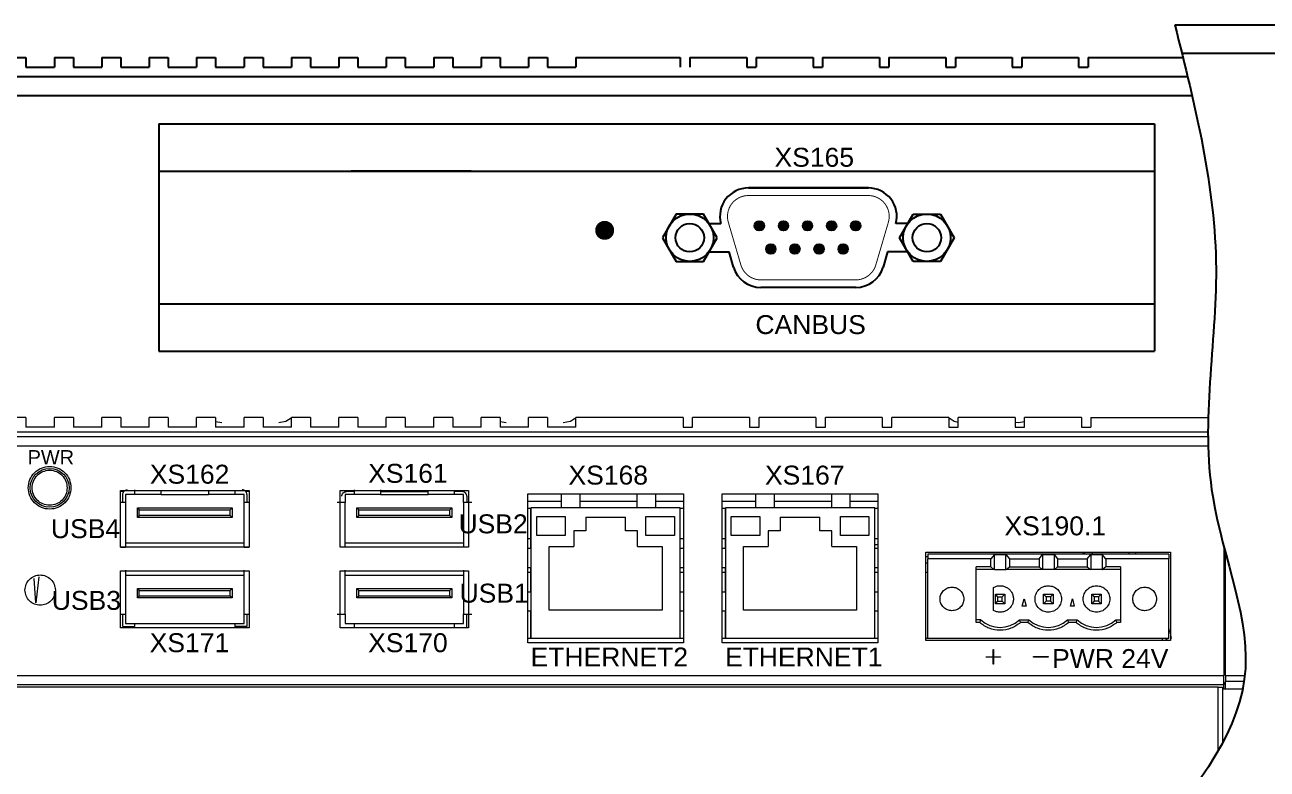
# Model space of a CAD drawing. Extents: x -2364 to 9601, y -871 to 1549.
# Drawn here: x 7352.6 to 7483.6, y -393.1 to -314.5 of the extents above; entities that cross this region are included whole.
import ezdxf

# ---------------------------------------------------------------- set-up
doc = ezdxf.new("R2010")
doc.units = 0
doc.layers.get('0').update_dxf_attribs({"linetype": 'CONTINUOUS'})
doc.layers.add('DIM', color=5, linetype='CONTINUOUS')
doc.layers.add('IPC', color=150, linetype='CONTINUOUS')

msp = doc.modelspace()

# ---------------------------------------------------------------- linework, layer by layer
at = {"color": 7, "linetype": 'Continuous'}
for p, q in [((7473.81801, -314.53932), (7584.45571, -314.53932)), ((7474.56674, -317.53932), (7584.45571, -317.53932))]:
    msp.add_line(p, q, dxfattribs=at)
at = {"color": 7}
msp.add_spline([(7473.81801, -314.53932), (7478.1639, -340.28279), (7477.81293, -364.30909), (7481.14708, -383.6003), (7462.99875, -419.7342), (7465.19543, -426.53932)], degree=3, dxfattribs=at)
at = {"layer": 'DIM', "color": 7, "const_width": 1}
msp.add_lwpolyline([(7413.20144, -336.22705, 1), (7414.20144, -336.22705, 1)], format="xyb", close=True, dxfattribs=at)
at = {"layer": 'IPC', "color": 7}
for p, q in [((7350.67663, -317.98932), (7352.67663, -317.98932)), ((7352.67663, -317.98932), (7352.67663, -318.98932)), ((7355.67663, -317.98932), (7357.67663, -317.98932)), ((7355.67663, -317.98932), (7355.67663, -318.98932)), ((7357.67663, -317.98932), (7357.67663, -318.98932)), ((7360.67663, -317.98932), (7362.67663, -317.98932)), ((7360.67663, -317.98932), (7360.67663, -318.98932)), ((7362.67663, -317.98932), (7362.67663, -318.98932)), ((7365.67663, -317.98932), (7367.67663, -317.98932)), ((7365.67663, -317.98932), (7365.67663, -318.98932)), ((7367.67663, -317.98932), (7367.67663, -318.98932)), ((7370.67663, -317.98932), (7372.67663, -317.98932)), ((7370.67663, -317.98932), (7370.67663, -318.98932)), ((7372.67663, -317.98932), (7372.67663, -318.98932)), ((7375.67663, -317.98932), (7377.67663, -317.98932)), ((7375.67663, -317.98932), (7375.67663, -318.98932)), ((7377.67663, -317.98932), (7377.67663, -318.98932)), ((7380.67663, -317.98932), (7382.67663, -317.98932)), ((7380.67663, -317.98932), (7380.67663, -318.98932)), ((7382.67663, -317.98932), (7382.67663, -318.98932)), ((7385.67663, -317.98932), (7387.67663, -317.98932)), ((7385.67663, -317.98932), (7385.67663, -318.98932)), ((7387.67663, -317.98932), (7387.67663, -318.98932)), ((7390.67663, -317.98932), (7390.67663, -318.98932)), ((7390.67663, -317.98932), (7392.67663, -317.98932)), ((7392.67663, -317.98932), (7392.67663, -318.98932)), ((7395.67663, -317.98932), (7397.67663, -317.98932)), ((7395.67663, -317.98932), (7395.67663, -318.98932)), ((7397.67663, -317.98932), (7397.67663, -318.98932)), ((7400.67663, -317.98932), (7402.67663, -317.98932)), ((7400.67663, -317.98932), (7400.67663, -318.98932)), ((7402.67663, -317.98932), (7402.67663, -318.98932)), ((7405.67663, -317.98932), (7407.67663, -317.98932)), ((7405.67663, -317.98932), (7405.67663, -318.98932)), ((7407.67663, -317.98932), (7407.67663, -318.98932)), ((7410.67663, -317.98932), (7410.67663, -318.98932)), ((7410.67663, -317.98932), (7421.67663, -317.98932)), ((7421.67663, -317.98932), (7421.67663, -318.98932)), ((7422.67663, -317.98932), (7428.67663, -317.98932)), ((7422.67663, -317.98932), (7422.67663, -318.98932)), ((7428.67663, -317.98932), (7428.67663, -318.98932)), ((7429.67663, -317.98932), (7435.67663, -317.98932)), ((7429.67663, -317.98932), (7429.67663, -318.98932)), ((7429.67663, -317.98932), (7429.67663, -318.98932)), ((7435.67663, -317.98932), (7435.67663, -318.98932)), ((7436.67663, -317.98932), (7442.67663, -317.98932)), ((7436.67663, -317.98932), (7436.67663, -318.98932)), ((7436.67663, -317.98932), (7436.67663, -318.98932)), ((7442.67663, -317.98932), (7442.67663, -318.98932)), ((7443.67663, -317.98932), (7443.67663, -318.98932)), ((7443.67663, -317.98932), (7443.67663, -318.98932)), ((7443.67663, -317.98932), (7449.67663, -317.98932)), ((7449.67663, -317.98932), (7449.67663, -318.98932)), ((7450.67663, -317.98932), (7456.67663, -317.98932)), ((7450.67663, -317.98932), (7450.67663, -318.98932)), ((7450.67663, -317.98932), (7450.67663, -318.98932)), ((7456.67663, -317.98932), (7456.67663, -318.98932)), ((7457.67663, -317.98932), (7463.67663, -317.98932)), ((7457.67663, -317.98932), (7457.67663, -318.98932)), ((7457.67663, -317.98932), (7457.67663, -318.98932)), ((7463.67663, -317.98932), (7463.67663, -318.98932)), ((7464.67663, -317.98932), (7464.67663, -318.98932)), ((7464.67663, -317.98932), (7474.6778, -317.98932)), ((7352.67663, -318.98932), (7355.67663, -318.98932)), ((7357.67663, -318.98932), (7360.67663, -318.98932)), ((7362.67663, -318.98932), (7365.67663, -318.98932)), ((7367.67663, -318.98932), (7370.67663, -318.98932)), ((7372.67663, -318.98932), (7375.67663, -318.98932)), ((7377.67663, -318.98932), (7380.67663, -318.98932)), ((7382.67663, -318.98932), (7385.67663, -318.98932)), ((7387.67663, -318.98932), (7390.67663, -318.98932)), ((7392.67663, -318.98932), (7395.67663, -318.98932)), ((7397.67663, -318.98932), (7400.67663, -318.98932)), ((7402.67663, -318.98932), (7405.67663, -318.98932)), ((7407.67663, -318.98932), (7410.67663, -318.98932)), ((7428.67663, -318.98932), (7429.67663, -318.98932)), ((7435.67663, -318.98932), (7436.67663, -318.98932)), ((7442.67663, -318.98932), (7443.67663, -318.98932)), ((7449.67663, -318.98932), (7450.67663, -318.98932)), ((7456.67663, -318.98932), (7457.67663, -318.98932)), ((7463.67663, -318.98932), (7464.67663, -318.98932)), ((7221.67663, -319.98932), (7475.16414, -319.98932)), ((7227.67663, -321.98932), (7475.63417, -321.98932)), ((7366.67663, -324.98932), (7471.67663, -324.98932)), ((7366.67663, -324.98932), (7366.67663, -348.98932)), ((7366.67663, -324.98932), (7471.67663, -324.98932)), ((7366.67663, -324.98932), (7366.67663, -348.98932)), ((7471.67663, -324.98932), (7471.67663, -348.98932)), ((7471.67663, -324.98932), (7471.67663, -348.98932)), ((7366.67663, -329.98932), (7471.67663, -329.98932)), ((7386.96768, -329.98932), (7399.62178, -329.98932)), ((7399.62178, -329.98932), (7386.96768, -329.98932)), ((7441.50368, -331.75449), (7428.84958, -331.75449)), ((7428.84958, -331.75449), (7441.50368, -331.75449)), ((7428.84958, -331.75449), (7441.50368, -331.75449)), ((7441.50368, -331.75449), (7428.84958, -331.75449)), ((7421.23325, -334.50449), (7419.78988, -337.00449)), ((7424.12001, -334.50449), (7421.23325, -334.50449)), ((7425.56338, -337.00449), (7424.12001, -334.50449)), ((7444.78988, -337.00449), (7446.23325, -334.50449)), ((7446.23325, -334.50449), (7449.12001, -334.50449)), ((7449.12001, -334.50449), (7450.56338, -337.00449)), ((7424.69736, -335.50449), (7425.94484, -335.50449)), ((7445.6559, -335.50449), (7444.40842, -335.50449)), ((7419.78988, -337.00449), (7421.23325, -339.50449)), ((7424.12001, -339.50449), (7425.56338, -337.00449)), ((7446.23325, -339.50449), (7444.78988, -337.00449)), ((7450.56338, -337.00449), (7449.12001, -339.50449)), ((7424.69736, -338.50449), (7426.82545, -338.50449)), ((7427.29501, -340.10099), (7426.82545, -338.50449)), ((7443.52781, -338.50449), (7443.05825, -340.10099)), ((7445.6559, -338.50449), (7443.52781, -338.50449)), ((7421.23325, -339.50449), (7424.12001, -339.50449)), ((7449.12001, -339.50449), (7446.23325, -339.50449)), ((7440.18015, -342.25449), (7430.17311, -342.25449)), ((7366.67663, -343.98932), (7471.67663, -343.98932)), ((7366.67663, -348.98932), (7471.67663, -348.98932)), ((7366.67663, -348.98932), (7471.67663, -348.98932))]:
    msp.add_line(p, q, dxfattribs=at)
at = {"layer": 'IPC', "color": 7, "linetype": 'Continuous', "lineweight": 15}
for p, q in [((7352.67662, -355.98932), (7350.67662, -355.98932)), ((7352.67662, -355.98932), (7352.67662, -356.98932)), ((7355.67662, -356.98932), (7355.67662, -355.98932)), ((7357.67662, -355.98932), (7355.67662, -355.98932)), ((7357.67662, -355.98932), (7357.67662, -356.98932)), ((7360.67662, -356.98932), (7360.67662, -355.98932)), ((7362.67662, -355.98932), (7360.67662, -355.98932)), ((7362.67662, -355.98932), (7362.67662, -356.98932)), ((7365.67662, -356.98932), (7365.67662, -355.98932)), ((7367.67662, -355.98932), (7365.67662, -355.98932)), ((7367.67662, -355.98932), (7367.67662, -356.98932)), ((7370.67662, -356.98932), (7370.67662, -355.98932)), ((7372.67662, -355.98932), (7370.67662, -355.98932)), ((7372.67662, -355.98932), (7372.67662, -356.98932)), ((7375.67662, -356.98932), (7375.67662, -355.98932)), ((7377.67662, -355.98932), (7375.67662, -355.98932)), ((7377.67662, -355.98932), (7377.67662, -356.98932)), ((7380.67662, -356.98932), (7380.67662, -355.98932)), ((7382.67662, -355.98932), (7380.67662, -355.98932)), ((7382.67662, -355.98932), (7382.67662, -356.98932)), ((7385.67662, -356.98932), (7385.67662, -355.98932)), ((7387.67662, -355.98932), (7385.67662, -355.98932)), ((7387.67662, -355.98932), (7387.67662, -356.98932)), ((7390.67662, -356.98932), (7390.67662, -355.98932)), ((7392.67662, -355.98932), (7390.67662, -355.98932)), ((7392.67662, -355.98932), (7392.67662, -356.98932)), ((7395.67662, -356.98932), (7395.67662, -355.98932)), ((7397.67662, -355.98932), (7395.67662, -355.98932)), ((7397.67662, -355.98932), (7397.67662, -356.98932)), ((7400.67662, -356.98932), (7400.67662, -355.98932)), ((7402.67662, -355.98932), (7400.67662, -355.98932)), ((7402.67662, -355.98932), (7402.67662, -356.98932)), ((7405.67662, -356.98932), (7405.67662, -355.98932)), ((7407.67662, -355.98932), (7405.67662, -355.98932)), ((7407.67662, -355.98932), (7407.67662, -356.98932)), ((7410.67662, -356.98932), (7410.67662, -355.98932)), ((7421.97662, -355.98932), (7410.67662, -355.98932)), ((7421.97662, -355.98932), (7421.97662, -356.98932)), ((7422.97662, -356.98932), (7422.97662, -355.98932)), ((7428.97662, -355.98932), (7422.97662, -355.98932)), ((7428.97662, -355.98932), (7428.97662, -356.98932)), ((7429.97662, -356.98932), (7429.97662, -355.98932)), ((7435.97662, -355.98932), (7429.97662, -355.98932)), ((7435.97662, -355.98932), (7435.97662, -356.98932)), ((7436.97662, -356.98932), (7436.97662, -355.98932)), ((7442.97662, -355.98932), (7436.97662, -355.98932)), ((7442.97662, -355.98932), (7442.97662, -356.98932)), ((7443.97662, -356.98932), (7443.97662, -355.98932)), ((7449.97662, -355.98932), (7443.97662, -355.98932)), ((7449.97662, -355.98932), (7449.97662, -356.98932)), ((7450.97662, -356.98932), (7450.97662, -355.98932)), ((7456.97662, -355.98932), (7450.97662, -355.98932)), ((7456.97662, -355.98932), (7456.97662, -356.98932)), ((7457.97662, -356.98932), (7457.97662, -355.98932)), ((7463.97663, -355.98932), (7457.97662, -355.98932)), ((7463.97663, -355.98932), (7463.97663, -356.98932)), ((7464.97662, -355.98932), (7464.97662, -356.98932)), ((7464.97662, -355.98932), (7477.33965, -355.98932)), ((7229.37663, -357.48932), (7477.31831, -357.48932)), ((7355.67662, -356.98932), (7352.67662, -356.98932)), ((7360.67662, -356.98932), (7357.67662, -356.98932)), ((7365.67662, -356.98932), (7362.67662, -356.98932)), ((7370.67662, -356.98932), (7367.67662, -356.98932)), ((7373.33071, -356.53932), (7372.67136, -356.42751)), ((7375.67662, -356.98932), (7372.67662, -356.98932)), ((7380.67662, -356.98932), (7377.67662, -356.98932)), ((7385.67662, -356.98932), (7382.67662, -356.98932)), ((7390.67662, -356.98932), (7387.67662, -356.98932)), ((7395.67662, -356.98932), (7392.67662, -356.98932)), ((7400.67662, -356.98932), (7397.67662, -356.98932)), ((7403.33071, -356.53932), (7402.67136, -356.42751)), ((7405.67662, -356.98932), (7402.67662, -356.98932)), ((7410.67662, -356.98932), (7407.67662, -356.98932)), ((7421.97662, -356.98932), (7422.97662, -356.98932)), ((7428.97662, -356.98932), (7429.97662, -356.98932)), ((7435.97662, -356.98932), (7436.97662, -356.98932)), ((7442.97662, -356.98932), (7443.97662, -356.98932)), ((7449.97662, -356.98932), (7450.97662, -356.98932)), ((7457.33072, -356.53932), (7456.96897, -356.50634)), ((7456.97662, -356.98932), (7457.97662, -356.98932)), ((7457.98507, -356.42925), (7457.33072, -356.53932)), ((7463.97663, -356.98932), (7464.97662, -356.98932)), ((7229.37663, -357.98932), (7477.31949, -357.98932)), ((7477.33581, -358.98932), (7230.37662, -358.98932)), ((7362.65662, -369.65932), (7362.65662, -363.65932)), ((7362.65662, -363.65932), (7376.20662, -363.65932)), ((7362.99397, -363.78932), (7362.65662, -363.78932)), ((7362.87662, -364.93932), (7362.87662, -364.09932)), ((7364.12662, -364.09932), (7363.17662, -364.09932)), ((7363.17662, -364.09932), (7363.17662, -364.93932)), ((7366.92662, -364.09932), (7364.12662, -364.09932)), ((7366.92662, -364.09932), (7371.92662, -364.09932)), ((7374.72662, -364.09932), (7371.92662, -364.09932)), ((7375.67662, -364.09932), (7374.72662, -364.09932)), ((7375.67662, -364.93932), (7375.67662, -364.09932)), ((7376.20662, -363.78932), (7375.85928, -363.78932)), ((7375.97662, -364.09932), (7375.97662, -364.93932)), ((7376.20662, -363.65932), (7376.20662, -369.65932)), ((7385.80272, -369.65932), (7385.80272, -363.65932)), ((7385.80272, -363.65932), (7399.35272, -363.65932)), ((7387.27662, -364.09932), (7386.32662, -364.09932)), ((7386.32662, -364.09932), (7386.32662, -364.93932)), ((7387.27662, -363.78932), (7386.47662, -363.78932)), ((7390.07662, -364.09932), (7387.27662, -364.09932)), ((7390.07662, -363.78932), (7395.07662, -363.78932)), ((7390.07662, -364.09932), (7395.07662, -364.09932)), ((7397.87662, -364.09932), (7395.07662, -364.09932)), ((7398.67662, -363.78932), (7397.87662, -363.78932)), ((7398.82662, -364.09932), (7397.87662, -364.09932)), ((7398.82662, -364.93932), (7398.82662, -364.09932)), ((7399.35272, -363.65932), (7399.35272, -369.65932)), ((7405.60662, -379.73932), (7405.60662, -364.03932)), ((7405.60662, -364.03932), (7422.00662, -364.03932)), ((7409.10167, -364.03932), (7409.10167, -365.48932)), ((7411.10167, -365.48932), (7411.10167, -364.03932)), ((7417.10166, -364.03932), (7417.10167, -365.48932)), ((7419.10167, -365.48932), (7419.10167, -364.03932)), ((7422.00662, -364.03932), (7422.00662, -379.73932)), ((7426.10662, -379.73932), (7426.10662, -364.03932)), ((7426.10662, -364.03932), (7442.50662, -364.03932)), ((7429.60167, -364.03932), (7429.60167, -365.48932)), ((7431.60167, -365.48932), (7431.60167, -364.03932)), ((7437.60167, -364.03932), (7437.60167, -365.48932)), ((7439.60167, -365.48932), (7439.60166, -364.03932)), ((7442.50662, -364.03932), (7442.50662, -379.73932)), ((7363.17662, -364.93932), (7363.17662, -369.64032)), ((7375.67662, -369.64032), (7375.67662, -364.93932)), ((7386.32679, -369.64032), (7386.32662, -364.93932)), ((7398.82662, -364.93932), (7398.82645, -369.64032)), ((7399.17662, -364.28932), (7399.17662, -364.93932)), ((7405.60662, -364.78932), (7409.10167, -364.78932)), ((7411.10167, -364.78932), (7417.10167, -364.78932)), ((7419.10167, -364.78932), (7422.00662, -364.78932)), ((7426.10662, -364.78932), (7429.60167, -364.78932)), ((7431.60167, -364.78932), (7437.60167, -364.78932)), ((7439.60167, -364.78932), (7442.50662, -364.78932)), ((7364.42662, -366.51932), (7364.42662, -365.51932)), ((7364.42662, -365.51932), (7364.62662, -365.71932)), ((7364.42662, -365.51932), (7374.42662, -365.51932)), ((7364.62662, -366.31932), (7364.42662, -366.51932)), ((7374.42662, -366.51932), (7364.42662, -366.51932)), ((7364.62662, -366.31932), (7364.62662, -365.71932)), ((7364.62662, -365.71932), (7374.22662, -365.71932)), ((7374.22662, -366.31932), (7364.62662, -366.31932)), ((7374.22662, -365.71932), (7374.42662, -365.51932)), ((7374.22662, -366.31932), (7374.22662, -365.71932)), ((7374.42662, -366.51932), (7374.22662, -366.31932)), ((7374.42662, -365.51932), (7374.42662, -366.51932)), ((7387.57662, -366.51932), (7387.57662, -365.51932)), ((7387.57662, -365.51932), (7387.77662, -365.71932)), ((7387.57662, -365.51932), (7397.57662, -365.51932)), ((7387.77662, -366.31932), (7387.57662, -366.51932)), ((7397.57662, -366.51932), (7387.57662, -366.51932)), ((7387.77662, -366.31932), (7387.77662, -365.71932)), ((7387.77662, -365.71932), (7397.37662, -365.71932)), ((7397.37662, -366.31932), (7387.77662, -366.31932)), ((7397.37662, -365.71932), (7397.57662, -365.51932)), ((7397.37662, -366.31932), (7397.37662, -365.71932)), ((7397.57662, -366.51932), (7397.37662, -366.31932)), ((7397.57662, -365.51932), (7397.57662, -366.51932)), ((7405.92666, -365.58932), (7405.60662, -365.58932)), ((7405.92666, -365.48932), (7405.92666, -369.78932)), ((7405.92667, -365.48932), (7405.92666, -365.48932)), ((7405.92667, -369.78932), (7405.92667, -365.48932)), ((7409.10167, -365.48932), (7405.92667, -365.48932)), ((7406.55167, -366.4281), (7409.55167, -366.4281)), ((7406.55167, -368.4281), (7406.55167, -366.4281)), ((7411.10167, -365.48932), (7409.10167, -365.48932)), ((7409.55167, -366.4281), (7409.55167, -368.4281)), ((7417.10167, -365.48932), (7411.10167, -365.48932)), ((7411.70167, -366.48932), (7415.90167, -366.48932)), ((7411.70167, -366.48932), (7411.70167, -367.93932)), ((7415.90167, -367.93932), (7415.90167, -366.48932)), ((7415.90167, -367.93932), (7415.90167, -366.48932)), ((7415.90167, -366.48932), (7415.90167, -366.48932)), ((7419.10167, -365.48932), (7417.10167, -365.48932)), ((7418.05167, -366.4281), (7421.05167, -366.4281)), ((7418.05167, -368.4281), (7418.05167, -366.4281)), ((7421.67667, -365.48932), (7419.10167, -365.48932)), ((7421.05167, -366.4281), (7421.05167, -368.4281)), ((7421.67667, -369.78932), (7421.67667, -365.48932)), ((7422.00662, -365.58932), (7421.67667, -365.58932)), ((7426.42666, -365.58932), (7426.10662, -365.58932)), ((7426.42666, -365.48932), (7426.42666, -369.78932)), ((7426.42667, -365.48932), (7426.42666, -365.48932)), ((7426.42667, -369.78932), (7426.42667, -365.48932)), ((7429.60167, -365.48932), (7426.42667, -365.48932)), ((7427.05167, -366.4281), (7430.05167, -366.4281)), ((7427.05167, -368.4281), (7427.05167, -366.4281)), ((7431.60167, -365.48932), (7429.60167, -365.48932)), ((7430.05167, -366.4281), (7430.05167, -368.4281)), ((7437.60167, -365.48932), (7431.60167, -365.48932)), ((7432.20167, -366.48932), (7436.40167, -366.48932)), ((7432.20167, -366.48932), (7432.20167, -367.93932)), ((7436.40166, -367.93932), (7436.40166, -366.48932)), ((7436.40166, -366.48932), (7436.40167, -366.48932)), ((7436.40167, -367.93932), (7436.40167, -366.48932)), ((7439.60167, -365.48932), (7437.60167, -365.48932)), ((7438.55167, -366.4281), (7441.55167, -366.4281)), ((7438.55167, -368.4281), (7438.55167, -366.4281)), ((7442.17667, -365.48932), (7439.60167, -365.48932)), ((7441.55167, -366.4281), (7441.55167, -368.4281)), ((7442.17667, -369.78932), (7442.17667, -365.48932)), ((7442.50662, -365.58932), (7442.17667, -365.58932)), ((7411.70167, -367.93932), (7410.45167, -367.93932)), ((7410.45167, -367.93932), (7410.45167, -369.58932)), ((7417.15167, -367.93932), (7415.90167, -367.93932)), ((7415.90167, -367.93932), (7415.90167, -367.93932)), ((7417.15166, -369.58932), (7417.15166, -367.93932)), ((7417.15167, -367.93932), (7417.15166, -367.93932)), ((7417.15167, -369.58932), (7417.15167, -367.93932)), ((7432.20167, -367.93932), (7430.95167, -367.93932)), ((7430.95167, -367.93932), (7430.95167, -369.58932)), ((7436.40166, -367.93932), (7436.40167, -367.93932)), ((7437.65167, -367.93932), (7436.40167, -367.93932)), ((7437.65167, -369.58932), (7437.65167, -367.93932)), ((7375.67662, -369.21932), (7363.17662, -369.21932)), ((7398.82662, -369.21932), (7386.32662, -369.21932)), ((7405.92666, -368.78932), (7405.60662, -368.78932)), ((7409.55167, -368.4281), (7406.55167, -368.4281)), ((7421.05167, -368.4281), (7418.05167, -368.4281)), ((7422.00662, -368.78932), (7421.67667, -368.78932)), ((7426.42666, -368.78932), (7426.10662, -368.78932)), ((7430.05167, -368.4281), (7427.05167, -368.4281)), ((7441.55167, -368.4281), (7438.55167, -368.4281)), ((7442.50662, -368.78932), (7442.17667, -368.78932)), ((7442.17667, -369.38932), (7442.50662, -369.38932)), ((7376.20662, -369.65932), (7362.65662, -369.65932)), ((7399.35272, -369.65932), (7385.80272, -369.65932)), ((7405.92667, -369.78932), (7405.60662, -369.78932)), ((7405.92667, -369.78932), (7405.92667, -371.78932)), ((7407.85167, -369.58932), (7410.45167, -369.58932)), ((7407.85167, -376.28932), (7407.85167, -369.58932)), ((7417.15167, -369.58932), (7417.15166, -369.58932)), ((7417.15167, -369.58932), (7419.75167, -369.58932)), ((7419.75166, -369.58932), (7419.75166, -376.28932)), ((7419.75167, -369.58932), (7419.75166, -369.58932)), ((7419.75167, -369.58932), (7419.75167, -376.28932)), ((7421.67667, -371.78932), (7421.67667, -369.78932)), ((7422.00662, -369.78932), (7421.67667, -369.78932)), ((7426.42667, -369.78932), (7426.10662, -369.78932)), ((7426.42667, -369.78932), (7426.42667, -371.78932)), ((7428.35167, -369.58932), (7430.95167, -369.58932)), ((7428.35167, -376.28932), (7428.35167, -369.58932)), ((7437.65167, -369.58932), (7440.25167, -369.58932)), ((7440.25167, -369.58932), (7440.25167, -376.28932)), ((7442.17667, -371.78932), (7442.17667, -369.78932)), ((7442.50662, -369.78932), (7442.17667, -369.78932)), ((7447.57662, -370.18932), (7473.37662, -370.18932)), ((7447.57662, -379.48932), (7447.57662, -370.18932)), ((7447.77662, -370.68932), (7447.57662, -370.68932)), ((7447.77662, -370.38932), (7447.77662, -370.88932)), ((7473.17663, -370.38932), (7447.77662, -370.38932)), ((7454.79162, -370.41616), (7454.42162, -370.88932)), ((7454.79162, -370.41616), (7456.00162, -370.41616)), ((7454.79162, -372.02593), (7454.79162, -370.41616)), ((7456.00162, -372.02593), (7456.00162, -370.41616)), ((7456.00162, -370.41616), (7456.37162, -370.88932)), ((7459.50162, -370.88932), (7459.87162, -370.41616)), ((7459.87162, -370.41616), (7461.08162, -370.41616)), ((7459.87162, -370.41616), (7459.87162, -372.02593)), ((7461.08162, -370.41616), (7461.08162, -372.02593)), ((7461.08162, -370.41616), (7461.45162, -370.88932)), ((7464.58162, -370.88932), (7464.95162, -370.41616)), ((7464.95162, -370.41616), (7466.16162, -370.41616)), ((7464.95162, -370.41616), (7464.95162, -372.02593)), ((7466.53162, -370.88932), (7466.16162, -370.41616)), ((7466.16162, -370.41616), (7466.16162, -372.02593)), ((7469.00284, -370.38932), (7468.99935, -370.18932)), ((7469.67663, -370.18932), (7469.67663, -370.38932)), ((7473.17663, -370.38932), (7473.17663, -370.88932)), ((7473.37662, -370.18932), (7473.37662, -379.48932)), ((7478.97662, -369.52657), (7478.97662, -383.18932)), ((7479.17662, -383.21434), (7479.17662, -370.28106)), ((7405.60662, -371.78932), (7405.92667, -371.78932)), ((7405.92666, -371.78932), (7405.92666, -374.38932)), ((7405.92667, -374.38932), (7405.92667, -371.78932)), ((7421.67667, -374.38932), (7421.67667, -371.78932)), ((7421.67667, -371.78932), (7422.00662, -371.78932)), ((7426.10662, -371.78932), (7426.42667, -371.78932)), ((7426.42666, -371.78932), (7426.42666, -374.38932)), ((7426.42667, -374.38932), (7426.42667, -371.78932)), ((7442.17667, -374.38932), (7442.17667, -371.78932)), ((7442.17667, -371.78932), (7442.50662, -371.78932)), ((7447.77662, -371.33932), (7447.57662, -371.33932)), ((7447.77662, -379.28932), (7447.77662, -370.88932)), ((7454.42162, -370.88932), (7447.77662, -370.88932)), ((7452.85662, -377.61932), (7452.85662, -371.71432)), ((7454.42162, -371.71432), (7452.85662, -371.71432)), ((7454.42162, -371.71432), (7454.42162, -370.88932)), ((7454.75261, -372.02593), (7454.42162, -371.71432)), ((7456.04063, -372.02593), (7456.37162, -371.71432)), ((7456.37162, -370.88932), (7456.37162, -371.71432)), ((7456.37162, -370.88932), (7459.50162, -370.88932)), ((7456.37162, -371.71432), (7459.50162, -371.71432)), ((7459.50162, -370.88932), (7459.50162, -371.71432)), ((7459.50162, -371.71432), (7459.83261, -372.02593)), ((7461.12063, -372.02593), (7461.45162, -371.71432)), ((7461.45162, -370.88932), (7461.45162, -371.71432)), ((7461.45162, -370.88932), (7464.58162, -370.88932)), ((7461.45162, -371.71432), (7464.58162, -371.71432)), ((7464.58162, -370.88932), (7464.58162, -371.71432)), ((7464.58162, -371.71432), (7464.91261, -372.02593)), ((7466.53162, -371.71432), (7466.20063, -372.02593)), ((7466.53162, -370.88932), (7466.53162, -371.71432)), ((7473.17663, -370.88932), (7466.53162, -370.88932)), ((7468.09663, -371.71432), (7466.53162, -371.71432)), ((7468.09663, -371.71432), (7468.09663, -377.61932)), ((7473.17663, -379.28932), (7473.17663, -370.88932)), ((7353.51586, -372.94992), (7353.69568, -375.51865)), ((7353.77167, -375.53377), (7354.05441, -372.78863)), ((7362.65662, -372.15932), (7376.20662, -372.15932)), ((7362.65662, -378.15932), (7362.65662, -372.15932)), ((7363.17662, -372.09932), (7363.17662, -376.73932)), ((7363.17662, -372.59932), (7375.67662, -372.59932)), ((7375.67662, -376.73932), (7375.67662, -372.09932)), ((7376.20662, -372.15932), (7376.20662, -378.15932)), ((7385.80272, -372.15932), (7399.35272, -372.15932)), ((7385.80272, -378.15932), (7385.80272, -372.15932)), ((7386.32662, -376.73932), (7386.32662, -372.09932)), ((7386.32662, -372.59932), (7398.82662, -372.59932)), ((7398.82662, -372.09932), (7398.82662, -376.73932)), ((7399.35272, -372.15932), (7399.35272, -378.15932)), ((7405.92666, -372.33697), (7405.60662, -372.33697)), ((7422.00662, -372.33697), (7421.67667, -372.33697)), ((7426.42666, -372.33697), (7426.10662, -372.33697)), ((7442.50662, -372.33697), (7442.17667, -372.33697)), ((7447.77662, -372.33697), (7447.57662, -372.33697)), ((7454.75261, -372.02593), (7452.85662, -372.02593)), ((7454.79162, -372.02593), (7454.75261, -372.02593)), ((7454.79162, -372.02593), (7456.00162, -372.02593)), ((7456.04063, -372.02593), (7456.00162, -372.02593)), ((7459.83261, -372.02593), (7456.04063, -372.02593)), ((7459.87162, -372.02593), (7459.83261, -372.02593)), ((7461.08162, -372.02593), (7459.87162, -372.02593)), ((7461.12063, -372.02593), (7461.08162, -372.02593)), ((7464.91261, -372.02593), (7461.12063, -372.02593)), ((7464.95162, -372.02593), (7464.91261, -372.02593)), ((7466.16162, -372.02593), (7464.95162, -372.02593)), ((7466.16162, -372.02593), (7466.20063, -372.02593)), ((7468.09663, -372.02593), (7466.20063, -372.02593)), ((7364.42662, -374.01932), (7374.42662, -374.01932)), ((7364.42662, -374.01932), (7364.62662, -374.21932)), ((7364.42662, -375.01932), (7364.42662, -374.01932)), ((7364.62662, -374.81932), (7364.62662, -374.21932)), ((7364.62662, -374.21932), (7374.22662, -374.21932)), ((7374.22662, -374.21932), (7374.42662, -374.01932)), ((7374.22662, -374.81932), (7374.22662, -374.21932)), ((7374.42662, -374.01932), (7374.42662, -375.01932)), ((7387.57662, -374.01932), (7397.57662, -374.01932)), ((7387.57662, -374.01932), (7387.77662, -374.21932)), ((7387.57662, -375.01932), (7387.57662, -374.01932)), ((7387.77662, -374.21932), (7397.37662, -374.21932)), ((7387.77662, -374.81932), (7387.77662, -374.21932)), ((7397.37662, -374.21932), (7397.57662, -374.01932)), ((7397.37662, -374.81932), (7397.37662, -374.21932)), ((7397.57662, -374.01932), (7397.57662, -375.01932)), ((7405.92667, -374.38932), (7405.60662, -374.38932)), ((7405.92667, -374.38932), (7405.92667, -376.38932)), ((7421.67667, -376.38932), (7421.67667, -374.38932)), ((7422.00662, -374.38932), (7421.67667, -374.38932)), ((7426.42667, -374.38932), (7426.10662, -374.38932)), ((7426.42667, -374.38932), (7426.42667, -376.38932)), ((7442.17667, -376.38932), (7442.17667, -374.38932)), ((7442.50662, -374.38932), (7442.17667, -374.38932)), ((7454.69662, -376.33176), (7454.69662, -373.90688)), ((7454.89662, -374.61932), (7455.89662, -374.61932)), ((7455.16457, -374.88727), (7454.89663, -374.61932)), ((7454.89663, -375.61932), (7454.89663, -374.61932)), ((7455.62868, -374.88727), (7455.89662, -374.61932)), ((7455.89662, -374.61932), (7455.89662, -375.61932)), ((7459.97663, -374.61932), (7460.24457, -374.88727)), ((7459.97663, -374.61932), (7460.97662, -374.61932)), ((7459.97663, -375.61932), (7459.97663, -374.61932)), ((7460.97662, -374.61932), (7460.70867, -374.88727)), ((7460.97662, -374.61932), (7460.97662, -375.61932)), ((7465.05662, -375.61932), (7465.05662, -374.61932)), ((7465.05662, -374.61932), (7465.32457, -374.88727)), ((7465.05662, -374.61932), (7466.05662, -374.61932)), ((7466.05662, -374.61932), (7465.78867, -374.88727)), ((7466.05662, -374.61932), (7466.05662, -375.61932)), ((7364.62662, -374.81932), (7364.42662, -375.01932)), ((7374.42662, -375.01932), (7364.42662, -375.01932)), ((7374.22662, -374.81932), (7364.62662, -374.81932)), ((7374.42662, -375.01932), (7374.22662, -374.81932)), ((7387.77662, -374.81932), (7387.57662, -375.01932)), ((7397.57662, -375.01932), (7387.57662, -375.01932)), ((7397.37662, -374.81932), (7387.77662, -374.81932)), ((7397.57662, -375.01932), (7397.37662, -374.81932)), ((7454.89663, -375.61932), (7455.16457, -375.35137)), ((7455.89662, -375.61932), (7454.89663, -375.61932)), ((7455.16457, -374.88727), (7455.62868, -374.88727)), ((7455.16457, -375.35137), (7455.16457, -374.88727)), ((7455.16457, -375.35137), (7455.62868, -375.35137)), ((7455.62868, -375.35137), (7455.62868, -374.88727)), ((7455.89662, -375.61932), (7455.62868, -375.35137)), ((7457.73566, -375.86932), (7457.93662, -375.11932)), ((7458.13758, -375.86932), (7457.73566, -375.86932)), ((7457.93662, -375.11932), (7458.13758, -375.86932)), ((7460.24457, -375.35137), (7459.97663, -375.61932)), ((7460.97662, -375.61932), (7459.97663, -375.61932)), ((7460.70867, -374.88727), (7460.24457, -374.88727)), ((7460.24457, -374.88727), (7460.24457, -375.35137)), ((7460.70867, -375.35137), (7460.24457, -375.35137)), ((7460.70867, -374.88727), (7460.70867, -375.35137)), ((7460.70867, -375.35137), (7460.97662, -375.61932)), ((7462.81566, -375.86932), (7463.01662, -375.11932)), ((7463.21758, -375.86932), (7462.81566, -375.86932)), ((7463.01662, -375.11932), (7463.21758, -375.86932)), ((7465.32457, -375.35137), (7465.05662, -375.61932)), ((7466.05662, -375.61932), (7465.05662, -375.61932)), ((7465.32457, -374.88727), (7465.32457, -375.35137)), ((7465.78867, -374.88727), (7465.32457, -374.88727)), ((7465.78867, -375.35137), (7465.32457, -375.35137)), ((7465.78867, -374.88727), (7465.78867, -375.35137)), ((7465.78867, -375.35137), (7466.05662, -375.61932)), ((7362.87662, -378.01932), (7362.87662, -376.73932)), ((7363.17662, -376.73932), (7363.17662, -377.71932)), ((7375.67662, -377.71932), (7375.67662, -376.73932)), ((7375.97662, -376.73932), (7375.97662, -378.01932)), ((7386.32662, -376.73932), (7386.32662, -377.71932)), ((7398.82662, -377.71932), (7398.82662, -376.73932)), ((7399.17662, -378.08932), (7399.17662, -376.73932)), ((7405.60662, -376.38932), (7405.92667, -376.38932)), ((7405.92666, -376.38932), (7405.92666, -379.28932)), ((7405.92667, -379.28932), (7405.92667, -376.38932)), ((7419.75167, -376.28932), (7407.85167, -376.28932)), ((7419.75167, -376.28932), (7419.75166, -376.28932)), ((7421.67667, -379.28932), (7421.67667, -376.38932)), ((7421.67667, -376.38932), (7422.00662, -376.38932)), ((7426.10662, -376.38932), (7426.42667, -376.38932)), ((7426.42666, -376.38932), (7426.42666, -379.28932)), ((7426.42667, -379.28932), (7426.42667, -376.38932)), ((7440.25167, -376.28932), (7428.35167, -376.28932)), ((7442.17667, -379.28932), (7442.17667, -376.38932)), ((7442.17667, -376.38932), (7442.50662, -376.38932)), ((7376.20662, -378.15932), (7362.65662, -378.15932)), ((7362.87662, -378.01932), (7364.12662, -378.01932)), ((7363.17662, -377.71932), (7364.12662, -377.71932)), ((7364.12662, -377.71932), (7374.72662, -377.71932)), ((7374.72662, -377.71932), (7375.67662, -377.71932)), ((7375.97662, -378.01932), (7374.72662, -378.01932)), ((7399.35272, -378.15932), (7385.80272, -378.15932)), ((7386.32662, -377.71932), (7387.27662, -377.71932)), ((7387.27662, -377.71932), (7397.87662, -377.71932)), ((7397.87662, -377.71932), (7398.82662, -377.71932)), ((7453.35702, -377.31932), (7452.85662, -377.31932)), ((7453.24256, -377.61932), (7452.85662, -377.61932)), ((7453.24256, -377.61932), (7453.35702, -377.31932)), ((7457.55069, -377.61932), (7457.43623, -377.31932)), ((7457.43623, -377.31932), (7458.43702, -377.31932)), ((7458.32256, -377.61932), (7457.55069, -377.61932)), ((7458.32256, -377.61932), (7458.43702, -377.31932)), ((7462.63069, -377.61932), (7462.51623, -377.31932)), ((7462.51623, -377.31932), (7463.51701, -377.31932)), ((7463.40256, -377.61932), (7462.63069, -377.61932)), ((7463.40256, -377.61932), (7463.51701, -377.31932)), ((7467.71069, -377.61932), (7467.59623, -377.31932)), ((7467.59623, -377.31932), (7468.09663, -377.31932)), ((7468.09663, -377.61932), (7467.71069, -377.61932)), ((7405.92667, -379.28932), (7405.60662, -379.28932)), ((7422.00662, -379.73932), (7405.60662, -379.73932)), ((7421.67667, -379.28932), (7405.92667, -379.28932)), ((7422.00662, -379.28932), (7421.67667, -379.28932)), ((7426.42667, -379.28932), (7426.10662, -379.28932)), ((7442.50662, -379.73932), (7426.10662, -379.73932)), ((7442.17667, -379.28932), (7426.42667, -379.28932)), ((7442.50662, -379.28932), (7442.17667, -379.28932)), ((7447.77662, -379.28932), (7447.57662, -379.28932)), ((7473.37662, -379.48932), (7447.57662, -379.48932)), ((7473.17663, -379.28932), (7447.77662, -379.28932)), ((7472.47662, -379.28932), (7472.47662, -379.48932)), ((7454.67417, -380.47104), (7454.71289, -380.47104)), ((7454.67417, -381.21064), (7454.67417, -380.47104)), ((7454.71289, -380.47104), (7454.71289, -381.21064)), ((7453.93352, -381.21064), (7454.67417, -381.21064)), ((7453.93352, -381.24972), (7453.93352, -381.21064)), ((7454.67417, -381.24972), (7453.93352, -381.24972)), ((7454.67417, -381.98932), (7454.67417, -381.24972)), ((7454.71289, -381.98932), (7454.67417, -381.98932)), ((7454.71289, -381.21064), (7455.45215, -381.21064)), ((7454.71289, -381.24972), (7454.71289, -381.98932)), ((7455.45215, -381.24972), (7454.71289, -381.24972)), ((7455.45215, -381.21064), (7455.45215, -381.24972)), ((7458.93351, -381.25251), (7458.93351, -381.20785)), ((7458.93351, -381.20785), (7460.45215, -381.20785)), ((7460.45215, -381.25251), (7458.93351, -381.25251)), ((7460.45215, -381.20785), (7460.45215, -381.25251)), ((7320.47662, -383.18932), (7478.97662, -383.18932)), ((7479.17662, -383.21434), (7481.19284, -383.21434)), ((7479.17662, -383.21434), (7479.17662, -383.81434)), ((7478.97662, -384.18932), (7320.47662, -384.18932)), ((7478.37662, -384.41435), (7320.48662, -384.41435)), ((7478.37662, -391.1439), (7478.37662, -384.41435)), ((7478.87662, -390.23547), (7478.87662, -384.45809)), ((7478.87662, -384.59807), (7480.98129, -384.59807)), ((7478.97662, -384.59807), (7478.97662, -384.18932)), ((7481.11727, -383.81434), (7479.17662, -383.81434)), ((7479.17662, -384.59807), (7479.17662, -383.81434))]:
    msp.add_line(p, q, dxfattribs=at)
at = {"layer": 'IPC', "color": 7}
for points, const_width in [([(7428.84958, -332.55449), (7441.50368, -332.55449, -0.500705616), (7443.61429, -335.37526), (7442.29076, -339.87526, -0.332706414), (7440.18015, -341.45449), (7430.17311, -341.45449, -0.332706414), (7428.0625, -339.87526), (7426.73897, -335.37526, -0.500705616)], 0.1), ([(7430.25868, -335.75449, 1), (7429.75868, -335.75449, 1)], 0.5), ([(7432.79868, -335.75449, 1), (7432.29868, -335.75449, 1)], 0.5), ([(7435.33868, -335.75449, 1), (7434.83868, -335.75449, 1)], 0.5), ([(7437.87868, -335.75449, 1), (7437.37868, -335.75449, 1)], 0.5), ([(7440.41868, -335.75449, 1), (7439.91868, -335.75449, 1)], 0.5), ([(7431.47562, -338.19547, 1), (7430.97562, -338.19547, 1)], 0.5), ([(7434.01562, -338.19547, 1), (7433.51562, -338.19547, 1)], 0.5), ([(7436.55562, -338.19547, 1), (7436.05562, -338.19547, 1)], 0.5), ([(7439.09562, -338.19547, 1), (7438.59562, -338.19547, 1)], 0.5)]:
    msp.add_lwpolyline(points, format="xyb", close=True, dxfattribs=dict(at, const_width=const_width))
at = {"layer": 'IPC', "color": 7, "linetype": 'Continuous', "lineweight": 15, "flags": 128}
for points in [[(7380.63617, -356.0545), (7380.09608, -356.38708), (7379.33071, -356.53932)], [(7410.63617, -356.0545), (7410.09608, -356.38708), (7409.33072, -356.53932)], [(7450.96897, -356.50634), (7450.56535, -356.38708), (7450.0262, -356.05532)], [(7478.97662, -370.64649), (7479.09608, -370.69156), (7479.17662, -370.72702)], [(7479.17662, -374.35162), (7479.09608, -374.38708), (7478.97662, -374.43215)], [(7473.47505, -379.28532), (7473.33071, -378.53932), (7473.34761, -378.27991)], [(7478.96902, -382.64391), (7479.09608, -382.69156), (7479.17662, -382.72702)]]:
    msp.add_lwpolyline(points, dxfattribs=at)
at = {"layer": 'IPC', "color": 7}
for centre, radius in [((7422.67663, -337.00449), 2.5), ((7430.00868, -335.75449), 0.5), ((7432.54868, -335.75449), 0.5), ((7435.08868, -335.75449), 0.5), ((7437.62868, -335.75449), 0.5), ((7440.16868, -335.75449), 0.5), ((7447.67663, -337.00449), 2.5), ((7422.67663, -337.00449), 1.5), ((7447.67663, -337.00449), 1.5), ((7431.22562, -338.19547), 0.5), ((7433.76562, -338.19547), 0.5), ((7436.30562, -338.19547), 0.5), ((7438.84562, -338.19547), 0.5)]:
    msp.add_circle(centre, radius, dxfattribs=at)
at = {"layer": 'IPC', "color": 7, "linetype": 'Continuous', "lineweight": 15}
msp.add_circle((7355.17662, -363.38932), 2.05, dxfattribs=at)
at = {"layer": 'IPC', "color": 7}
for centre, start, end in [((7428.84958, -334.75449), 90, 194.4775122), ((7441.50368, -334.75449), 345.5224878, 90), ((7430.17311, -339.25449), 196.3895403, 270), ((7440.18015, -339.25449), 270, 343.6104597)]:
    msp.add_arc(centre, 3, start, end, dxfattribs=at)
at = {"layer": 'IPC', "color": 7, "linetype": 'Continuous', "lineweight": 15}
for centre, start, end in [((7455.39662, -375.11932), 227.1665719, 312.8334281), ((7460.47662, -375.11932), 227.1665717, 312.8334363), ((7465.55662, -375.11932), 227.1665719, 312.8334277)]:
    msp.add_arc(centre, 3, start, end, dxfattribs=at)
for points, knots in [([(7352.92662, -363.38932), (7352.96044, -363.09484), (7353.02809, -362.50587), (7353.5484, -361.75691), (7354.29212, -361.25647), (7355.17662, -361.08074), (7356.06112, -361.25647), (7356.80485, -361.75691), (7357.32516, -362.50587), (7357.3928, -363.09484), (7357.42662, -363.38932)], [0, 0, 0, 0, 0.124999952, 0.249999875, 0.375000037, 0.499999998, 0.62499996, 0.750000122, 0.875000045, 1, 1, 1, 1]), ([(7353.32662, -363.38932), (7353.35443, -363.14719), (7353.41005, -362.66293), (7353.83786, -362.04712), (7354.44937, -361.63565), (7355.17662, -361.49116), (7355.90388, -361.63565), (7356.51539, -362.04712), (7356.9432, -362.66293), (7356.99881, -363.14719), (7357.02662, -363.38932)], [0, 0, 0, 0, 0.1250001434, 0.2499998781, 0.3750000043, 0.5000000092, 0.6250000142, 0.7500001403, 0.8749998526, 1, 1, 1, 1]), ([(7357.42662, -363.38932), (7357.3928, -363.68381), (7357.32516, -364.27278), (7356.80485, -365.02173), (7356.06112, -365.52217), (7355.17662, -365.6979), (7354.29212, -365.52217), (7353.5484, -365.02173), (7353.02809, -364.27278), (7352.96044, -363.68381), (7352.92662, -363.38932)], [0, 0, 0, 0, 0.124999955, 0.2499998778, 0.37500004, 0.5000000016, 0.6249999633, 0.7500001254, 0.8750000482, 1, 1, 1, 1]), ([(7357.02662, -363.38932), (7356.99881, -363.63145), (7356.9432, -364.11572), (7356.51539, -364.73152), (7355.90388, -365.143), (7355.17662, -365.28749), (7354.44937, -365.143), (7353.83786, -364.73152), (7353.41005, -364.11572), (7353.35443, -363.63145), (7353.32662, -363.38932)], [0, 0, 0, 0, 0.1250001474, 0.2499998597, 0.3749999858, 0.4999999908, 0.6249999957, 0.7500001219, 0.8749998566, 1, 1, 1, 1]), ([(7362.87662, -364.09932), (7362.88414, -364.0338), (7362.89917, -363.90276), (7363.01479, -363.73749), (7363.18007, -363.62187), (7363.3111, -363.60684), (7363.37662, -363.59932)], [0, 0, 0, 0, 0.250000365, 0.499999029, 0.75000034, 1, 1, 1, 1]), ([(7364.12662, -363.59932), (7364.12662, -363.6755), (7364.12662, -363.86167), (7364.12662, -364.05432), (7364.12662, -364.08432), (7364.12662, -364.09932)], [0, 0, 0, 0, 0.257208314, 0.6286037577, 1, 1, 1, 1]), ([(7366.92662, -364.09932), (7366.92662, -364.08313), (7366.92662, -364.05076), (7366.92662, -363.91376), (7366.92662, -363.79863), (7366.92662, -363.78932)], [0, 0, 0, 0, 0.478940545, 0.95788006, 1, 1, 1, 1]), ([(7371.92662, -363.78932), (7371.92662, -363.79863), (7371.92662, -363.91376), (7371.92662, -364.05076), (7371.92662, -364.08313), (7371.92662, -364.09932)], [0, 0, 0, 0, 0.04211994, 0.521059455, 1, 1, 1, 1]), ([(7374.72662, -364.09932), (7374.72662, -364.08313), (7374.72662, -364.05076), (7374.72662, -363.91376), (7374.72662, -363.79863), (7374.72662, -363.78932)], [0, 0, 0, 0, 0.478940545, 0.95788006, 1, 1, 1, 1]), ([(7375.97662, -364.09932), (7375.96911, -364.0338), (7375.95407, -363.90277), (7375.83845, -363.73749), (7375.67318, -363.62187), (7375.54214, -363.60684), (7375.47662, -363.59932)], [0, 0, 0, 0, 0.250000587, 0.499998345, 0.749999413, 1, 1, 1, 1]), ([(7385.97662, -364.28932), (7385.98414, -364.2238), (7385.99917, -364.09277), (7386.1148, -363.9275), (7386.28007, -363.81187), (7386.4111, -363.79684), (7386.47662, -363.78932)], [0, 0, 0, 0, 0.2500007517, 0.5, 0.7499992483, 1, 1, 1, 1]), ([(7387.27662, -363.61431), (7387.27662, -363.6271), (7387.27662, -363.69623), (7387.27662, -363.80581), (7387.27662, -363.93298), (7387.27662, -364.0268), (7387.27662, -364.08785), (7387.27662, -364.0955), (7387.27662, -364.09932)], [0, 0, 0, 0, 0.043425326, 0.234739692, 0.42605523, 0.617373203, 0.808684477, 1, 1, 1, 1]), ([(7390.07662, -363.61431), (7390.07662, -363.6271), (7390.07662, -363.69623), (7390.07662, -363.80581), (7390.07662, -363.93298), (7390.07662, -364.0268), (7390.07662, -364.08785), (7390.07662, -364.0955), (7390.07662, -364.09932)], [0, 0, 0, 0, 0.043425326, 0.234739692, 0.42605523, 0.617373203, 0.808684477, 1, 1, 1, 1]), ([(7395.07662, -364.09932), (7395.07662, -364.09546), (7395.07662, -364.08773), (7395.07662, -364.02725), (7395.07662, -363.93128), (7395.07662, -363.84839), (7395.07662, -363.7937), (7395.07662, -363.78932)], [0, 0, 0, 0, 0.244668536, 0.489331638, 0.734003307, 0.978671863, 1, 1, 1, 1]), ([(7397.87662, -364.09932), (7397.87662, -364.09546), (7397.87662, -364.08773), (7397.87662, -364.02725), (7397.87662, -363.93128), (7397.87662, -363.84839), (7397.87662, -363.7937), (7397.87662, -363.78932)], [0, 0, 0, 0, 0.244668536, 0.489331638, 0.734003307, 0.978671863, 1, 1, 1, 1]), ([(7399.17662, -364.28932), (7399.16911, -364.2238), (7399.15408, -364.09277), (7399.03845, -363.9275), (7398.87318, -363.81187), (7398.74214, -363.79684), (7398.67662, -363.78932)], [0, 0, 0, 0, 0.250000053, 0.499999534, 0.749999015, 1, 1, 1, 1]), ([(7363.17662, -364.93932), (7363.17277, -364.93932), (7363.16507, -364.93932), (7363.10452, -364.93932), (7363.01144, -364.93932), (7362.88588, -364.93932), (7362.76476, -364.93932), (7362.68268, -364.93932), (7362.65662, -364.93932)], [0, 0, 0, 0, 0.182976671, 0.365964839, 0.548943092, 0.731927936, 0.914908667, 1, 1, 1, 1]), ([(7376.20662, -364.93932), (7376.17716, -364.93932), (7376.09161, -364.93932), (7375.96731, -364.93932), (7375.84182, -364.93932), (7375.74872, -364.93932), (7375.68818, -364.93932), (7375.68047, -364.93932), (7375.67662, -364.93932)], [0, 0, 0, 0, 0.095071718, 0.276056964, 0.457045478, 0.638027975, 0.819019464, 1, 1, 1, 1]), ([(7386.32662, -364.93932), (7386.31097, -364.93932), (7386.27967, -364.93932), (7386.08182, -364.93932), (7385.80427, -364.93932), (7385.58584, -364.93932), (7385.47662, -364.93932)], [0, 0, 0, 0, 0.250001454, 0.500000072, 0.75000025, 1, 1, 1, 1]), ([(7399.67662, -364.93932), (7399.56741, -364.93932), (7399.34897, -364.93932), (7399.07142, -364.93932), (7398.87358, -364.93932), (7398.84227, -364.93932), (7398.82662, -364.93932)], [0, 0, 0, 0, 0.24999975, 0.499999928, 0.749998546, 1, 1, 1, 1]), ([(7386.32662, -369.64032), (7386.32662, -369.58312), (7386.32662, -369.46873), (7386.32662, -369.33174), (7386.32662, -369.23747), (7386.32662, -369.22537), (7386.32662, -369.21932)], [0, 0, 0, 0, 0.2500024675, 0.4999939675, 0.7499972904, 1, 1, 1, 1]), ([(7398.82662, -369.21932), (7398.82662, -369.22537), (7398.82662, -369.23747), (7398.82662, -369.33174), (7398.82662, -369.46873), (7398.82662, -369.58312), (7398.82662, -369.64032)], [0, 0, 0, 0, 0.2500027096, 0.5000060325, 0.7499975325, 1, 1, 1, 1]), ([(7362.65662, -369.63932), (7362.6834, -369.63932), (7362.76642, -369.63932), (7362.88837, -369.63932), (7363.01392, -369.63932), (7363.10659, -369.63932), (7363.16634, -369.63932), (7363.17318, -369.63932), (7363.1766, -369.63932)], [0, 0, 0, 0, 0.086934443, 0.269545033, 0.452159476, 0.634773364, 0.817384038, 1, 1, 1, 1]), ([(7375.67664, -369.63932), (7375.68006, -369.63932), (7375.6869, -369.63932), (7375.74665, -369.63932), (7375.83934, -369.63932), (7375.96482, -369.63932), (7376.08995, -369.63932), (7376.17644, -369.63932), (7376.20662, -369.63932)], [0, 0, 0, 0, 0.180634464, 0.361263696, 0.541896603, 0.722529564, 0.903157919, 1, 1, 1, 1]), ([(7463.99467, -370.18932), (7464.06543, -370.20575), (7464.24715, -370.24794), (7464.39237, -370.33572), (7464.48104, -370.38932)], [0, 0, 0, 0, 0.389374965, 1, 1, 1, 1]), ([(7465.18947, -370.38932), (7465.15994, -370.33816), (7465.11152, -370.25426), (7465.02779, -370.20755), (7464.99512, -370.18932)], [0, 0, 0, 0, 0.609814206, 1, 1, 1, 1]), ([(7352.57662, -374.18932), (7352.60067, -373.97991), (7352.64877, -373.56109), (7353.01877, -373.0285), (7353.54765, -372.67263), (7354.17662, -372.54766), (7354.8056, -372.67263), (7355.33447, -373.0285), (7355.70447, -373.56109), (7355.75257, -373.97991), (7355.77662, -374.18932)], [0, 0, 0, 0, 0.124999812, 0.249999979, 0.374999909, 0.500000001, 0.625000093, 0.750000023, 0.875000187, 1, 1, 1, 1]), ([(7355.77662, -374.18932), (7355.75257, -374.39873), (7355.70447, -374.81755), (7355.33447, -375.35015), (7354.8056, -375.70601), (7354.17662, -375.83098), (7353.54765, -375.70601), (7353.01877, -375.35015), (7352.64877, -374.81755), (7352.60067, -374.39873), (7352.57662, -374.18932)], [0, 0, 0, 0, 0.124999813, 0.249999977, 0.374999907, 0.499999999, 0.625000091, 0.750000021, 0.875000188, 1, 1, 1, 1]), ([(7450.31662, -376.36932), (7450.15302, -376.35053), (7449.82582, -376.31295), (7449.40972, -376.0239), (7449.13171, -375.61071), (7449.03408, -375.11932), (7449.13171, -374.62793), (7449.40972, -374.21475), (7449.82581, -373.92569), (7450.15302, -373.88811), (7450.31662, -373.86932)], [0, 0, 0, 0, 0.1249989538, 0.2499998427, 0.3749999377, 0.4999998279, 0.6249997181, 0.7499998132, 0.8750012325, 1, 1, 1, 1]), ([(7450.31662, -373.86932), (7450.48022, -373.88811), (7450.80743, -373.92569), (7451.22352, -374.21475), (7451.50154, -374.62793), (7451.59916, -375.11932), (7451.50154, -375.61071), (7451.22352, -376.02389), (7450.80743, -376.31295), (7450.48022, -376.35053), (7450.31662, -376.36932)], [0, 0, 0, 0, 0.125000397, 0.249999985, 0.375000898, 0.500000172, 0.624999446, 0.750000359, 0.874999417, 1, 1, 1, 1]), ([(7454.69662, -373.90688), (7454.80707, -373.85384), (7455.02796, -373.74776), (7455.3972, -373.70423), (7455.76298, -373.75122), (7456.10471, -373.89303), (7456.39793, -374.11798), (7456.62299, -374.41128), (7456.76446, -374.75281), (7456.8127, -375.11932), (7456.76446, -375.48583), (7456.62299, -375.82736), (7456.39793, -376.12066), (7456.10471, -376.34562), (7455.76298, -376.48742), (7455.3972, -376.53441), (7455.02796, -376.49088), (7454.80707, -376.3848), (7454.69662, -376.33176)], [0, 0, 0, 0, 0.062499771, 0.124999362, 0.187500216, 0.249999987, 0.312499541, 0.374999988, 0.437500003, 0.500000059, 0.562500115, 0.62500013, 0.687500071, 0.750000013, 0.812499784, 0.875000638, 0.937500229, 1, 1, 1, 1]), ([(7460.47662, -376.51932), (7460.29338, -376.49828), (7459.92691, -376.45619), (7459.4609, -376.13244), (7459.14952, -375.66968), (7459.04018, -375.11932), (7459.14952, -374.56896), (7459.4609, -374.1062), (7459.92692, -373.78245), (7460.29338, -373.74036), (7460.47662, -373.71932)], [0, 0, 0, 0, 0.125000135, 0.24999967, 0.374999913, 0.499999882, 0.624999852, 0.750000804, 0.874999865, 1, 1, 1, 1]), ([(7460.47662, -373.71932), (7460.65986, -373.74036), (7461.02633, -373.78245), (7461.49234, -374.1062), (7461.80373, -374.56896), (7461.91307, -375.11932), (7461.80373, -375.66968), (7461.49234, -376.13244), (7461.02633, -376.45619), (7460.65986, -376.49828), (7460.47662, -376.51932)], [0, 0, 0, 0, 0.12500139, 0.250000032, 0.375000566, 0.500000118, 0.624999669, 0.749999494, 0.87499861, 1, 1, 1, 1]), ([(7465.55662, -376.51932), (7465.37338, -376.49828), (7465.00691, -376.45619), (7464.5409, -376.13244), (7464.22951, -375.66968), (7464.12018, -375.11932), (7464.22952, -374.56896), (7464.5409, -374.1062), (7465.00692, -373.78245), (7465.37338, -373.74036), (7465.55662, -373.71932)], [0, 0, 0, 0, 0.125000135, 0.24999967, 0.374999913, 0.499999882, 0.624999852, 0.750000804, 0.874999865, 1, 1, 1, 1]), ([(7465.55662, -373.71932), (7465.73986, -373.74036), (7466.10633, -373.78245), (7466.57234, -374.1062), (7466.88373, -374.56896), (7466.99307, -375.11932), (7466.88373, -375.66968), (7466.57234, -376.13244), (7466.10633, -376.45619), (7465.73986, -376.49828), (7465.55662, -376.51932)], [0, 0, 0, 0, 0.12500139, 0.250000032, 0.375000566, 0.500000118, 0.624999669, 0.749999494, 0.87499861, 1, 1, 1, 1]), ([(7470.63663, -376.36932), (7470.47302, -376.35053), (7470.14582, -376.31295), (7469.72973, -376.02389), (7469.45171, -375.61071), (7469.35408, -375.11932), (7469.45171, -374.62793), (7469.72973, -374.21475), (7470.14582, -373.92569), (7470.47302, -373.88811), (7470.63663, -373.86932)], [0, 0, 0, 0, 0.12500049, 0.249999455, 0.375000274, 0.499999828, 0.624999382, 0.750000201, 0.874999696, 1, 1, 1, 1]), ([(7470.63663, -373.86932), (7470.80023, -373.88811), (7471.12743, -373.92569), (7471.54351, -374.21475), (7471.82154, -374.62793), (7471.91917, -375.11932), (7471.82154, -375.61071), (7471.54352, -376.02389), (7471.12743, -376.31295), (7470.80023, -376.35053), (7470.63663, -376.36932)], [0, 0, 0, 0, 0.124998899, 0.249998863, 0.37500015, 0.500000172, 0.625000194, 0.750001482, 0.875000914, 1, 1, 1, 1]), ([(7362.65662, -376.73932), (7362.68268, -376.73932), (7362.76476, -376.73932), (7362.88588, -376.73932), (7363.01144, -376.73932), (7363.10452, -376.73932), (7363.16507, -376.73932), (7363.17277, -376.73932), (7363.17662, -376.73932)], [0, 0, 0, 0, 0.085091333, 0.268072064, 0.451056908, 0.634035161, 0.817023329, 1, 1, 1, 1]), ([(7375.67662, -376.73932), (7375.68047, -376.73932), (7375.68818, -376.73932), (7375.74872, -376.73932), (7375.84182, -376.73932), (7375.96731, -376.73932), (7376.09161, -376.73932), (7376.17716, -376.73932), (7376.20662, -376.73932)], [0, 0, 0, 0, 0.180980536, 0.361972025, 0.542954522, 0.723943036, 0.904928282, 1, 1, 1, 1]), ([(7385.47662, -376.73932), (7385.58584, -376.73932), (7385.80427, -376.73932), (7386.08182, -376.73932), (7386.27967, -376.73932), (7386.31097, -376.73932), (7386.32662, -376.73932)], [0, 0, 0, 0, 0.24999975, 0.499999928, 0.749998546, 1, 1, 1, 1]), ([(7398.82662, -376.73932), (7398.84227, -376.73932), (7398.87358, -376.73932), (7399.07142, -376.73932), (7399.34897, -376.73932), (7399.56741, -376.73932), (7399.67662, -376.73932)], [0, 0, 0, 0, 0.250001454, 0.500000072, 0.75000025, 1, 1, 1, 1]), ([(7364.12662, -377.71932), (7364.12662, -377.73646), (7364.12662, -377.77072), (7364.12662, -377.90641), (7364.12662, -378.0171), (7364.12662, -378.01932)], [0, 0, 0, 0, 0.494924199, 0.989848453, 1, 1, 1, 1]), ([(7374.72662, -378.19433), (7374.72662, -378.13114), (7374.72662, -377.95509), (7374.72662, -377.76691), (7374.72662, -377.73518), (7374.72662, -377.71932)], [0, 0, 0, 0, 0.218720927, 0.609360485, 1, 1, 1, 1]), ([(7387.27662, -377.71932), (7387.27662, -377.73521), (7387.27662, -377.76699), (7387.27662, -377.91512), (7387.27662, -378.04767), (7387.27662, -378.08932)], [0, 0, 0, 0, 0.406806683, 0.813619074, 1, 1, 1, 1]), ([(7397.87662, -378.15932), (7397.87662, -378.09275), (7397.87662, -377.93425), (7397.87662, -377.76612), (7397.87662, -377.73492), (7397.87662, -377.71932)], [0, 0, 0, 0, 0.265850836, 0.632927993, 1, 1, 1, 1]), ([(7457.55069, -377.61932), (7457.22762, -377.8442), (7456.58147, -378.29396), (7455.39662, -378.482), (7454.21177, -378.29396), (7453.56563, -377.8442), (7453.24256, -377.61932)], [0, 0, 0, 0, 0.249999521, 0.500000785, 0.750000479, 1, 1, 1, 1]), ([(7462.63069, -377.61932), (7462.30762, -377.8442), (7461.66147, -378.29396), (7460.47662, -378.482), (7459.29177, -378.29396), (7458.64563, -377.8442), (7458.32256, -377.61932)], [0, 0, 0, 0, 0.249999521, 0.500000785, 0.750000479, 1, 1, 1, 1]), ([(7467.71069, -377.61932), (7467.38762, -377.8442), (7466.74147, -378.29396), (7465.55662, -378.482), (7464.37177, -378.29396), (7463.72563, -377.8442), (7463.40256, -377.61932)], [0, 0, 0, 0, 0.249999521, 0.500000785, 0.750000479, 1, 1, 1, 1]), ([(7473.05488, -379.46533), (7473.02177, -379.44702), (7472.94776, -379.4061), (7472.90804, -379.33088), (7472.8861, -379.28932)], [0, 0, 0, 0, 0.447423231, 1, 1, 1, 1]), ([(7479.17662, -383.60953), (7479.17121, -383.68663), (7479.16038, -383.84085), (7479.08485, -384.05226), (7479.00105, -384.16893), (7478.96234, -384.22281)], [0, 0, 0, 0, 0.349881995, 0.6997655692, 1, 1, 1, 1]), ([(7478.97662, -384.18932), (7478.97662, -384.17429), (7478.97662, -384.14423), (7478.97662, -383.91298), (7478.97662, -383.58243), (7478.97662, -383.32036), (7478.97662, -383.18932)], [0, 0, 0, 0, 0.250000238, 0.499998112, 0.749999297, 1, 1, 1, 1]), ([(7478.37662, -384.41435), (7478.44034, -384.41495), (7478.53781, -384.41587), (7478.65406, -384.42135), (7478.74913, -384.42811), (7478.82337, -384.43729), (7478.86937, -384.44812), (7478.8742, -384.45476), (7478.87662, -384.45809)], [0, 0, 0, 0, 0.24206631, 0.370264659, 0.499197601, 0.709198349, 0.854404588, 1, 1, 1, 1])]:
    msp.add_open_spline(points, degree=3, knots=knots, dxfattribs=at)

# ---------------------------------------------------------------- texts
at = {"char_height": 2, "width": 20, "attachment_point": 8}
for s, insert in [('\\fArial|b0|i0|c0|p34;XS165', (7435.80322, -329.54358)), ('{\\fArial|b0|i0|c0|p34;XS162}', (7369.93606, -362.98481)), ('{\\fArial|b0|i0|c0|p34;XS161}', (7392.95584, -362.89246)), ('{\\fArial|b0|i0|c0|p34;XS168}', (7414.07778, -363.08027)), ('{\\fArial|b0|i0|c0|p34;XS167}', (7434.79854, -363.08017)), ('{\\fArial|b0|i0|c0|p34;XS190.1}', (7461.21074, -368.43665)), ('{\\fArial|b0|i0|c0|p34;XS171}', (7369.92036, -380.76521)), ('{\\fArial|b0|i0|c0|p34;XS170}', (7392.95584, -380.76521))]:
    msp.add_mtext(s, dxfattribs=dict(at, insert=insert))
at = {"layer": 'IPC', "color": 7}
for s, insert, char_height, width, attachment_point in [('\\fArial|b0|i0|c0|p34;CANBUS', (7435.41823, -347.1997), 2, 356.1214007, 8), ('\\fArial|b0|i0|c0|p34;PWR', (7355.30388, -360.9196), 1.5, 20, 8), ('\\fArial|b0|i0|c0|p34;USB4', (7358.96167, -368.73136), 2, 20, 8), ('\\fArial|b0|i0|c0|p34;USB2', (7401.93477, -368.2252), 2, 20, 8), ('\\fArial|b0|i0|c0|p34;USB3', (7359.05031, -376.29902), 2, 20, 8), ('\\fArial|b0|i0|c0|p34;USB1', (7402.04655, -375.53782), 2, 20, 8), ('\\fArial|b0|i0|c0|p34;ETHERNET2', (7414.19278, -382.24588), 2, 20, 8), ('{\\fArial|b0|i0|c0|p34;ETHERNET1}', (7434.69278, -382.24588), 2, 20, 8), ('\\fArial|b0|i0|c0|p34;PWR 24V', (7473.14383, -382.41185), 2, 20, 9)]:
    msp.add_mtext(s, dxfattribs=dict(at, insert=insert, char_height=char_height, width=width, attachment_point=attachment_point))

doc.saveas('drawing.dxf')
